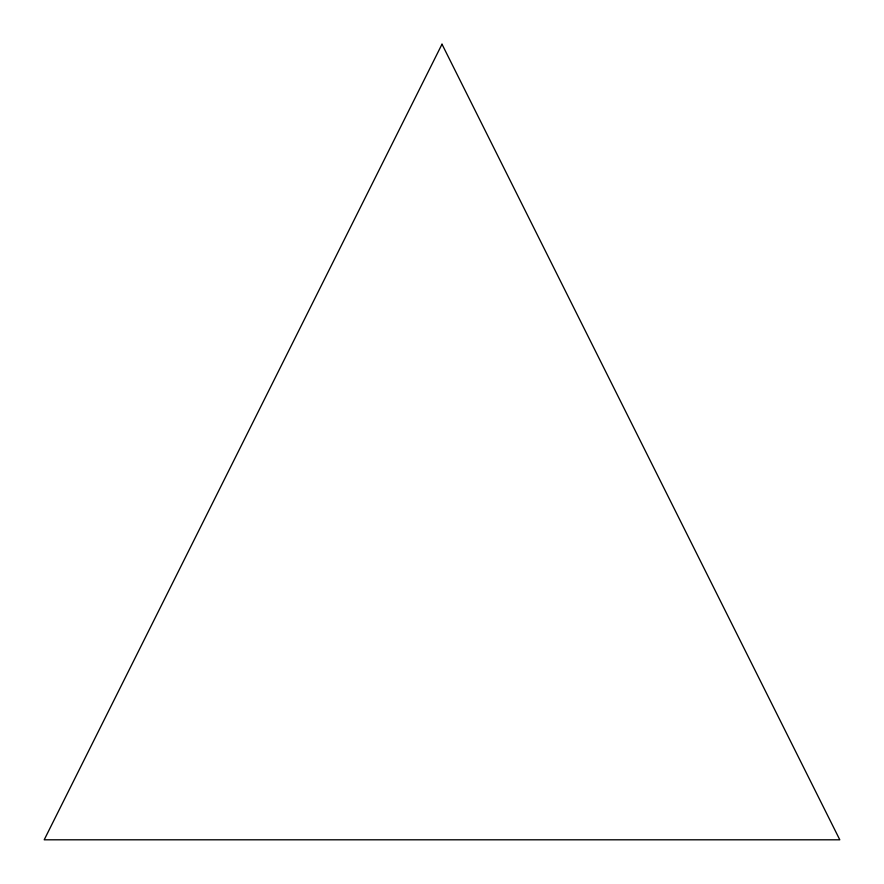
<?xml version="1.0" encoding="UTF-8"?>
<svg xmlns="http://www.w3.org/2000/svg" width="884" height="884" viewBox="0 0 884 884"><rect width="100%" height="100%" fill="white"/><g stroke="black" fill="none" stroke-linecap="round" stroke-linejoin="round"><path stroke-width="1.33" d="M442 44.2L44.2 839.8L839.8 839.8L442 44.2"/></g></svg>
